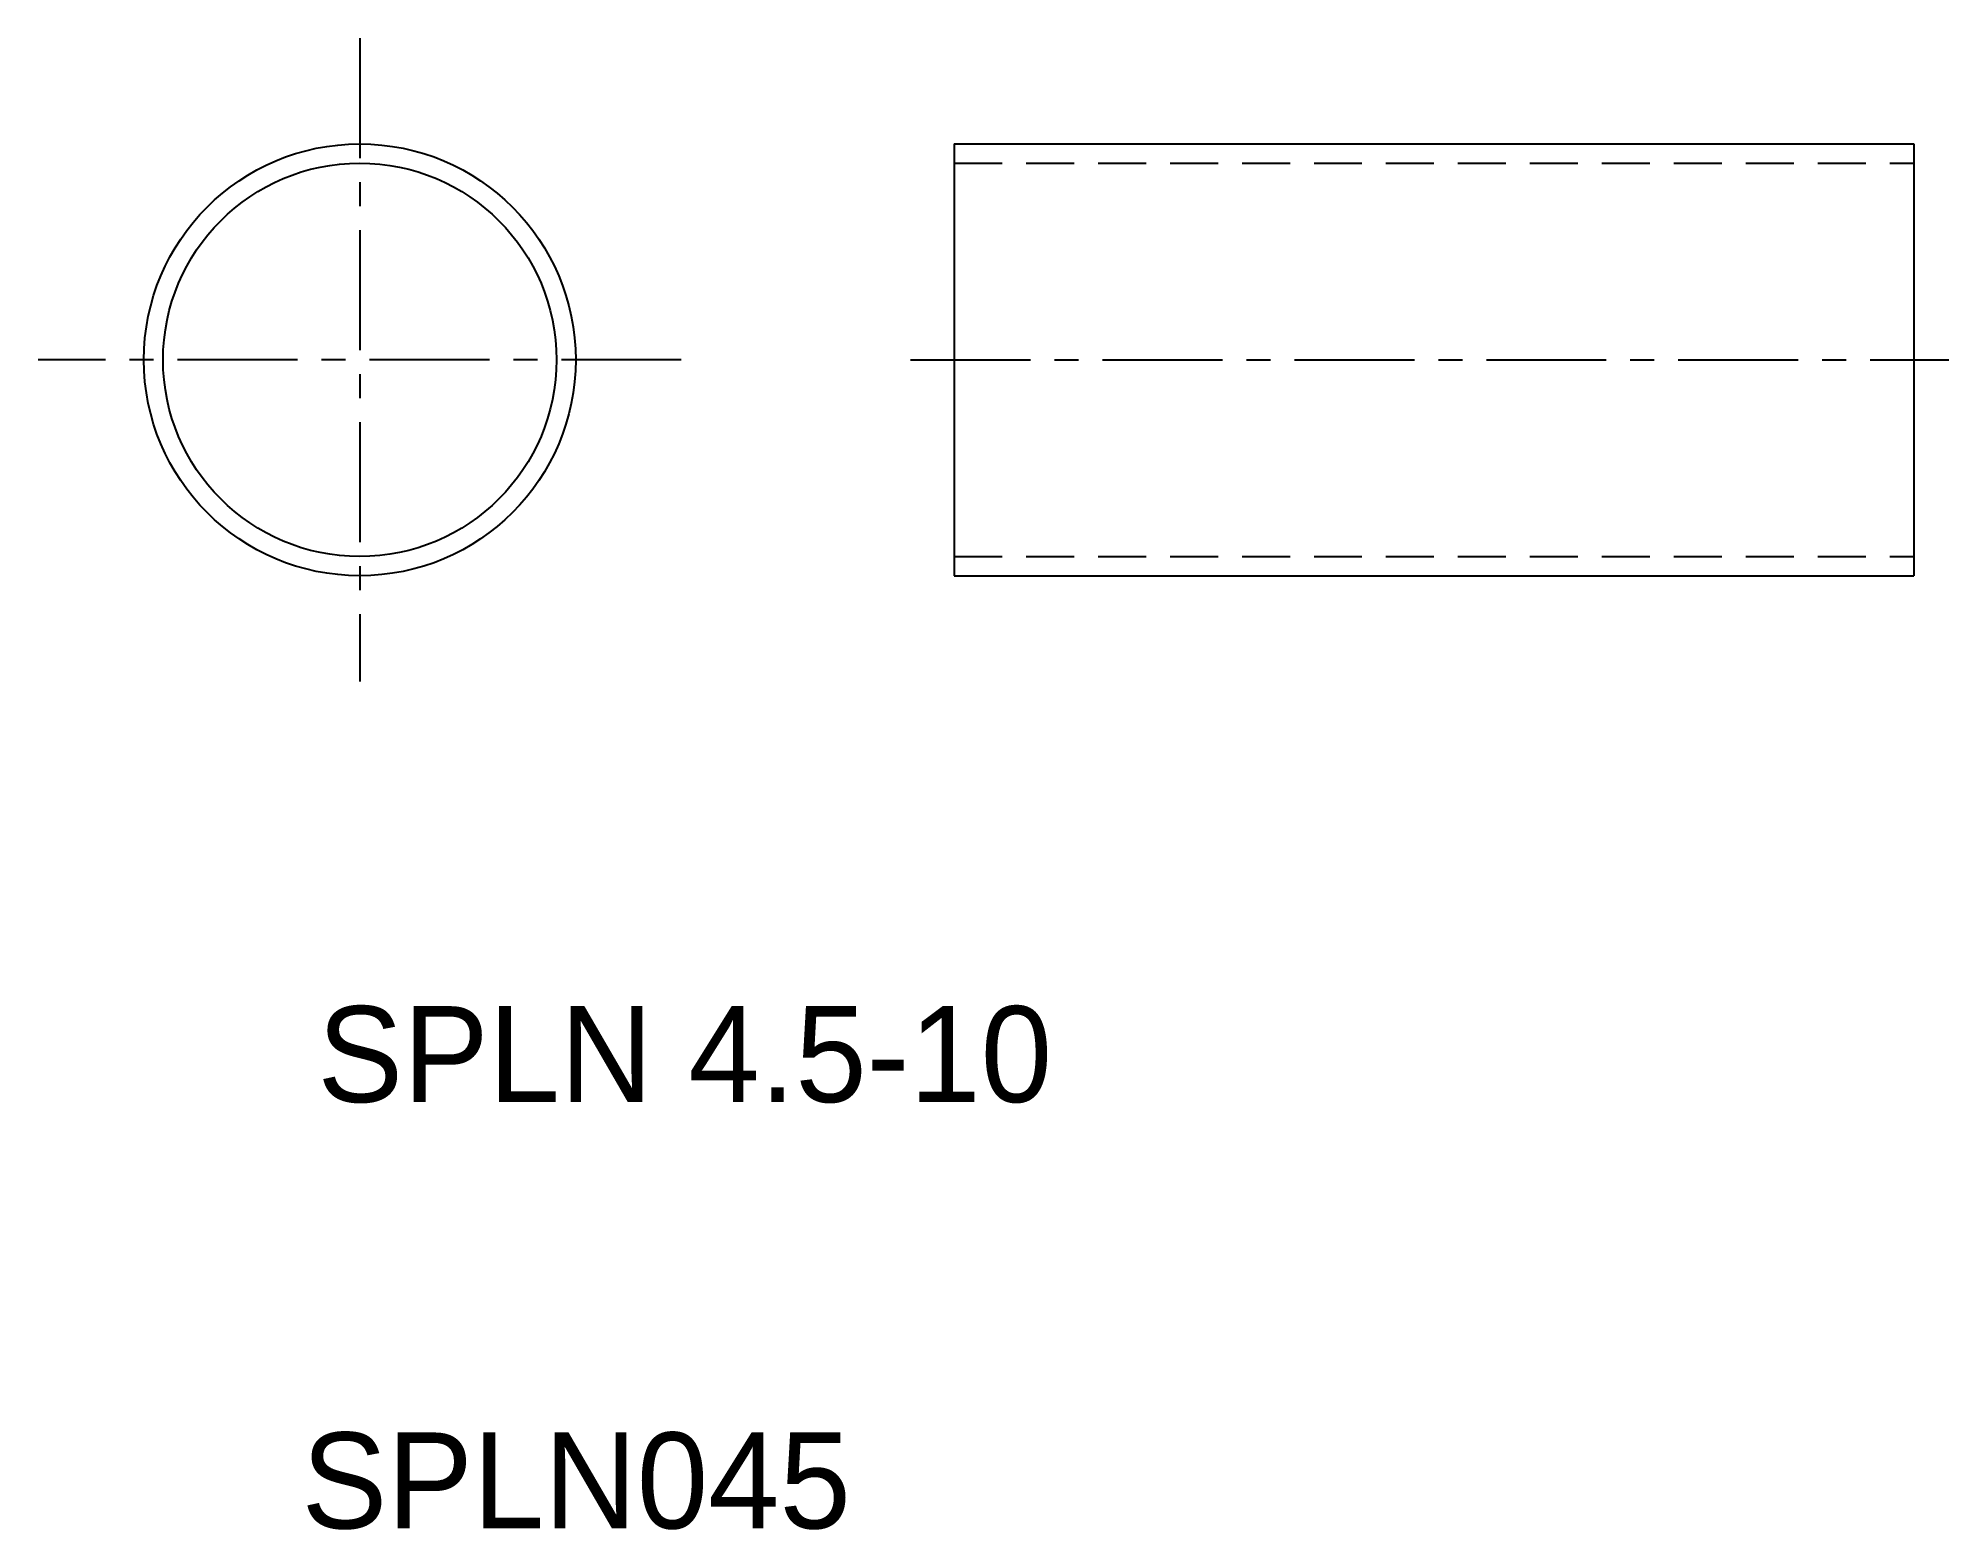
# Model space of a CAD drawing. Extents: x 110.6 to 130.5, y 92 to 107.6.
import ezdxf

# ---------------------------------------------------------------- set-up
doc = ezdxf.new("R2010")
doc.units = 0
doc.linetypes.add('CENTER', pattern=[2, 1.25, -0.25, 0.25, -0.25])
doc.linetypes.add('DASHED', pattern=[0.75, 0.5, -0.25])
doc.layers.get('0').update_dxf_attribs({"linetype": 'CONTINUOUS'})
doc.layers.add('CENTER', color=1, linetype='CENTER')

msp = doc.modelspace()

# ---------------------------------------------------------------- linework, layer by layer
at = {"color": 7, "linetype": 'CONTINUOUS'}
for p, q in [((120.168, 106.455), (120.168, 101.955)), ((120.168, 106.455), (130.168, 106.455)), ((130.168, 106.455), (130.168, 101.955)), ((120.168, 101.955), (130.168, 101.955))]:
    msp.add_line(p, q, dxfattribs=at)
at = {"color": 3, "linetype": 'DASHED'}
for p, q in [((120.168, 106.255), (130.168, 106.255)), ((120.168, 102.155), (130.168, 102.155))]:
    msp.add_line(p, q, dxfattribs=at)
at = {"color": 7, "linetype": 'CONTINUOUS'}
for radius in [2.25, 2.05]:
    msp.add_circle((113.973, 104.205), radius, dxfattribs=at)
at = {"layer": 'CENTER', "color": 1, "linetype": 'CENTER'}
for p, q in [((113.973, 107.556), (113.973, 100.854)), ((117.324, 104.205), (110.622, 104.205)), ((119.714, 104.205), (130.533, 104.205))]:
    msp.add_line(p, q, dxfattribs=at)

# ---------------------------------------------------------------- texts
at = {"color": 7, "linetype": 'CONTINUOUS'}
for s, p in [('SPLN 4.5-10', (113.532, 96.471)), ('SPLN045', (113.367, 92.029))]:
    msp.add_text(s, height=1, dxfattribs=at).set_placement(p)

doc.saveas('drawing.dxf')
